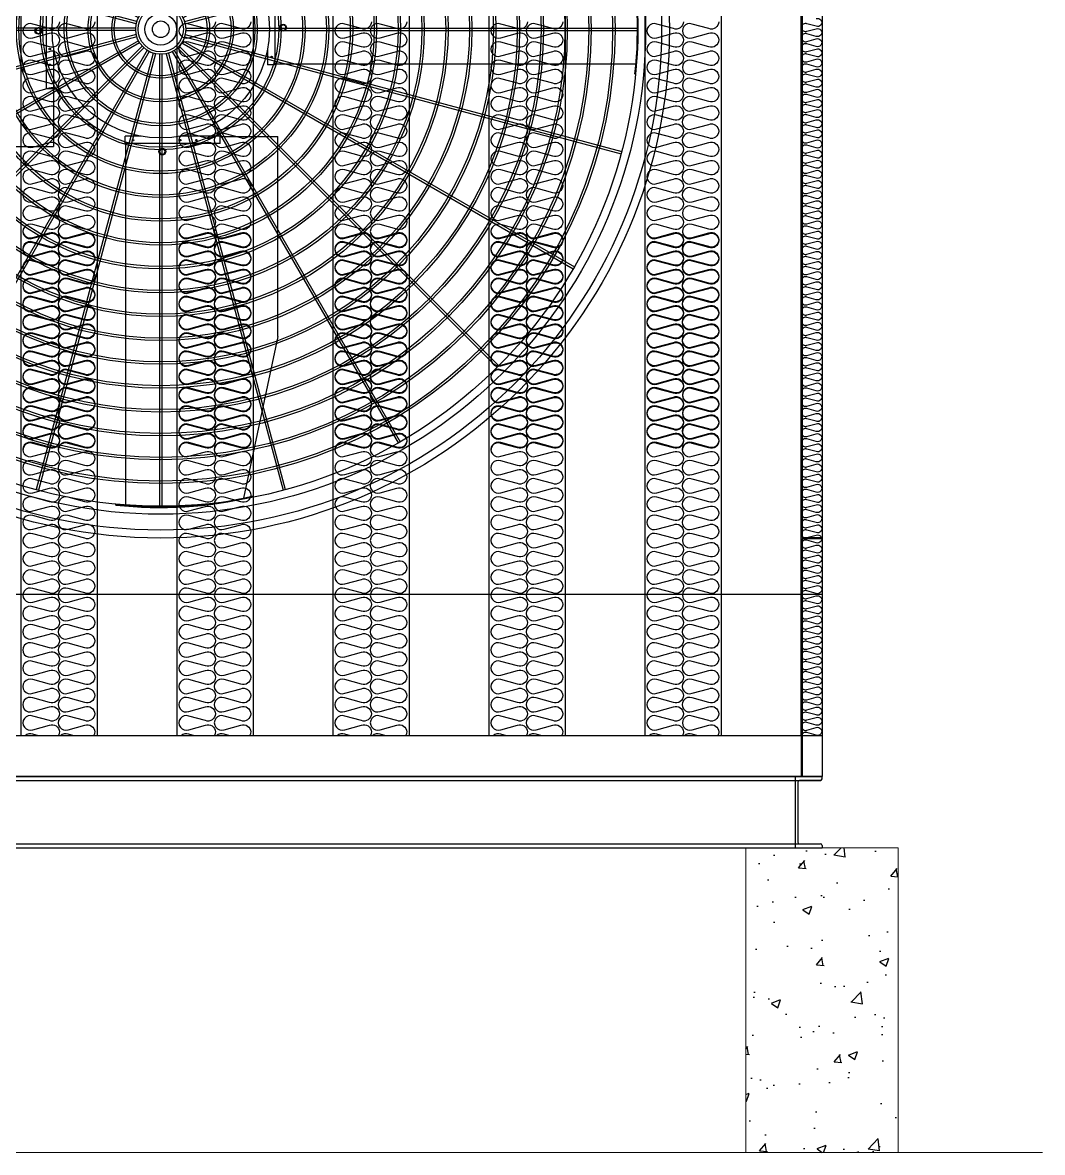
# Model space of a CAD drawing. Header units: millimetres. Extents: x 2376 to 31783, y 3878 to 24674.
# Drawn here: x 7445 to 9454, y 9331 to 11557 of the extents above; entities that cross this region are included whole.
import ezdxf

# ---------------------------------------------------------------- set-up
doc = ezdxf.new("R2010")
doc.units = ezdxf.units.MM
doc.linetypes.add('HIDDEN', pattern=[0.375, 0.25, -0.125])
for name, color, linetype in [('LINE', 7, 'Continuous'), ('SMS', 220, 'Continuous'), ('냉각탑', 4, 'Continuous'), ('냉각탑_찬넬방진', 1, 'Continuous')]:
    doc.layers.add(name, color=color, linetype=linetype)

# ---------------------------------------------------------------- blocks, each defined once
blk = doc.blocks.new('A$C1FB73ED1')
for p, q in [((1277, 1342.9), (1277, 2480)), ((1283, 1342.9), (1283, 2480)), ((1260.8, 1340), (966.5, 2438.3)), ((1266.6, 1341.6), (972.3, 2439.9)), ((1293.4, 1341.6), (1587.7, 2439.9)), ((1299.2, 1340), (1593.5, 2438.3)), ((1245.9, 1333), (677.4, 2317.7)), ((1251.1, 1336), (682.6, 2320.7)), ((1308.9, 1336), (1877.4, 2320.7)), ((1314.1, 1333), (1882.6, 2317.7)), ((1233.4, 1322.4), (429.4, 2126.4)), ((1237.6, 1326.6), (433.6, 2130.6)), ((1322.4, 1326.6), (2126.4, 2130.6)), ((1326.6, 1322.4), (2130.6, 2126.4)), ((1224, 1308.9), (239.3, 1877.4)), ((1227, 1314.1), (242.3, 1882.6)), ((1333, 1314.1), (2317.7, 1882.6)), ((1336, 1308.9), (2320.7, 1877.4)), ((1220, 1299.2), (121.7, 1593.5)), ((1340, 1299.2), (2438.3, 1593.5)), ((1218.4, 1293.4), (120.1, 1587.7)), ((1341.6, 1293.4), (2439.9, 1587.7)), ((1217.1, 1283), (80, 1283)), ((1342.9, 1283), (2480, 1283)), ((1217.1, 1277), (80, 1277)), ((1218.4, 1266.6), (120.1, 972.3)), ((1220, 1260.8), (121.7, 966.5)), ((1224, 1251.1), (239.3, 682.6)), ((1336, 1251.1), (2320.7, 682.6)), ((1340, 1260.8), (2438.3, 966.5)), ((1341.6, 1266.6), (2439.9, 972.3)), ((1342.9, 1277), (2480, 1277)), ((1227, 1245.9), (242.3, 677.4)), ((1233.4, 1237.6), (429.4, 433.6)), ((1237.6, 1233.4), (433.6, 429.4)), ((1245.9, 1227), (677.4, 242.3)), ((1251.1, 1224), (682.6, 239.3)), ((1308.9, 1224), (1877.4, 239.3)), ((1314.1, 1227), (1882.6, 242.3)), ((1322.4, 1233.4), (2126.4, 429.4)), ((1326.6, 1237.6), (2130.6, 433.6)), ((1333, 1245.9), (2317.7, 677.4)), ((1260.8, 1220), (966.5, 121.7)), ((1266.6, 1218.4), (972.3, 120.1)), ((1277, 1217.1), (1277, 80)), ((1283, 1217.1), (1283, 80)), ((1293.4, 1218.4), (1587.7, 120.1)), ((1299.2, 1220), (1593.5, 121.7))]:
    blk.add_line(p, q)
for radius in [1280, 1260, 1220, 1200]:
    blk.add_circle((1280, 1280), radius)
at = {"ltscale": 5}
for radius in [1143, 1137, 1083, 1077, 1023, 1017, 963, 957, 903, 897, 843, 837, 783, 777, 723, 717, 663, 657, 603, 597, 543, 537, 483, 477, 423, 417, 363, 357, 303, 297, 243, 237, 183, 177, 123, 117, 63, 57, 40, 21]:
    blk.add_circle((1280, 1280), radius, dxfattribs=at)
at = {"color": 7}
blk.add_circle((1280, 1280), 273.5, dxfattribs=at)
at = {"layer": 'LINE', "color": 7}
for p, q in [((1368.2, 2477.5), (1368.2, 1567)), ((985.2, 2053.4), (1071.5, 2459.4)), ((985.2, 2053.4), (985.2, 1550)), ((1130.8, 1567), (1369.4, 1567)), ((1130.8, 1567), (1369.4, 1567)), ((1130.8, 1567), (1130.8, 1549)), ((1130.8, 1567), (1130.8, 1549)), ((1369.4, 1567), (1369.4, 1549)), ((1369.4, 1567), (1369.4, 1549)), ((2111.5, 1574.8), (1550, 1574.8)), ((1550, 1429.2), (1550, 1574.8)), ((1550, 1429.2), (1550, 1574.8)), ((2111.5, 1574.8), (2457.5, 1488.5)), ((1130.8, 1550), (985.2, 1550)), ((1130.8, 1550), (985.2, 1550)), ((1130.8, 1549), (1230.5, 1549)), ((1130.8, 1549), (1230.5, 1549)), ((1329.5, 1549), (1369.4, 1549)), ((1329.5, 1549), (1369.4, 1549)), ((1549, 1429.2), (1549, 1329.5)), ((1549, 1429.2), (1549, 1329.5)), ((1567, 1429.2), (1549, 1429.2)), ((1567, 1429.2), (1549, 1429.2)), ((1567, 1429.2), (1567, 1190.6)), ((1567, 1429.2), (1567, 1190.6)), ((84.4, 1368.2), (993, 1368.2)), ((84.4, 1368.2), (993, 1368.2)), ((993, 1130.8), (993, 1369.4)), ((993, 1130.8), (993, 1369.4)), ((993, 1369.4), (1011, 1369.4)), ((993, 1369.4), (1011, 1369.4)), ((993, 1130.8), (993, 1369.4)), ((993, 1130.8), (993, 1369.4)), ((993, 1369.4), (1011, 1369.4)), ((993, 1369.4), (1011, 1369.4)), ((1011, 1329.5), (1011, 1369.4)), ((1011, 1329.5), (1011, 1369.4)), ((1011, 1329.5), (1011, 1369.4)), ((1011, 1329.5), (1011, 1369.4)), ((1011, 1130.8), (1011, 1230.5)), ((1011, 1130.8), (1011, 1230.5)), ((1011, 1130.8), (1011, 1230.5)), ((1011, 1130.8), (1011, 1230.5)), ((1549, 1230.5), (1549, 1190.6)), ((1549, 1230.5), (1549, 1190.6)), ((1567, 1190.6), (1549, 1190.6)), ((1567, 1190.6), (1549, 1190.6)), ((2475.6, 1191.8), (1567, 1191.8)), ((993, 1130.8), (1011, 1130.8)), ((993, 1130.8), (1011, 1130.8)), ((993, 1130.8), (1011, 1130.8)), ((993, 1130.8), (1011, 1130.8)), ((1010, 1130.8), (1010, 985.2)), ((1010, 1130.8), (1010, 985.2)), ((1010, 1130.8), (1010, 985.2)), ((1010, 1130.8), (1010, 985.2)), ((508.5, 985.2), (102.5, 1071.5)), ((1230.5, 1011), (1190.6, 1011)), ((1190.6, 993), (1190.6, 1011)), ((1230.5, 1011), (1190.6, 1011)), ((1190.6, 993), (1190.6, 1011)), ((1429.2, 1011), (1329.5, 1011)), ((1429.2, 1011), (1329.5, 1011)), ((1429.2, 993), (1429.2, 1011)), ((1429.2, 993), (1429.2, 1011)), ((1429.2, 1010), (1574.8, 1010)), ((1429.2, 1010), (1574.8, 1010)), ((1574.8, 506.6), (1574.8, 1010)), ((508.5, 985.2), (1010, 985.2)), ((508.5, 985.2), (1010, 985.2)), ((1429.2, 993), (1190.6, 993)), ((1429.2, 993), (1190.6, 993)), ((1191.8, 82.5), (1191.8, 993)), ((1574.8, 506.6), (1488.5, 100.6)), ((1512.8, 104.1), (1512.8, 106.1)), ((1166.8, 83), (1166.8, 85)), ((1393.2, 83), (1393.2, 85))]:
    blk.add_line(p, q, dxfattribs=at)
for points in [[(1272.3, 1594.4), (1268.5, 1587.9), (1272.3, 1581.4), (1279.8, 1581.4), (1283.5, 1587.9), (1279.8, 1594.4)], [(1272.3, 1594.4), (1268.5, 1587.9), (1272.3, 1581.4), (1279.8, 1581.4), (1283.5, 1587.9), (1279.8, 1594.4)], [(965.6, 1272.3), (972.1, 1268.5), (978.6, 1272.3), (978.6, 1279.8), (972.1, 1283.5), (965.6, 1279.8)], [(965.6, 1272.3), (972.1, 1268.5), (978.6, 1272.3), (978.6, 1279.8), (972.1, 1283.5), (965.6, 1279.8)], [(965.6, 1272.3), (972.1, 1268.5), (978.6, 1272.3), (978.6, 1279.8), (972.1, 1283.5), (965.6, 1279.8)], [(965.6, 1272.3), (972.1, 1268.5), (978.6, 1272.3), (978.6, 1279.8), (972.1, 1283.5), (965.6, 1279.8)], [(1594.4, 1287.7), (1587.9, 1291.5), (1581.4, 1287.7), (1581.4, 1280.2), (1587.9, 1276.5), (1594.4, 1280.2)], [(1594.4, 1287.7), (1587.9, 1291.5), (1581.4, 1287.7), (1581.4, 1280.2), (1587.9, 1276.5), (1594.4, 1280.2)], [(1287.7, 965.6), (1291.5, 972.1), (1287.7, 978.6), (1280.2, 978.6), (1276.5, 972.1), (1280.2, 965.6)], [(1287.7, 965.6), (1291.5, 972.1), (1287.7, 978.6), (1280.2, 978.6), (1276.5, 972.1), (1280.2, 965.6)]]:
    blk.add_lwpolyline(points, close=True, dxfattribs=at)
for centre, radius in [((1276, 1587.9), 8.5), ((1276, 1587.9), 8.5), ((1190.6, 1559), 2), ((1190.6, 1559), 2), ((1230.6, 1559), 2), ((1230.6, 1559), 2), ((1349.6, 1559), 2), ((1349.6, 1559), 2), ((1559, 1369.4), 2), ((1559, 1369.4), 2), ((1001, 1349.6), 2), ((1001, 1349.6), 2), ((1001, 1349.6), 2), ((1001, 1349.6), 2), ((1559, 1329.4), 2), ((1559, 1329.4), 2), ((972.1, 1276), 8.5), ((972.1, 1276), 8.5), ((972.1, 1276), 8.5), ((972.1, 1276), 8.5), ((1587.9, 1284), 8.5), ((1587.9, 1284), 8.5), ((1001, 1230.6), 2), ((1001, 1230.6), 2), ((1001, 1230.6), 2), ((1001, 1230.6), 2), ((1559, 1210.4), 2), ((1559, 1210.4), 2), ((1001, 1190.6), 2), ((1001, 1190.6), 2), ((1001, 1190.6), 2), ((1001, 1190.6), 2), ((1210.4, 1001), 2), ((1210.4, 1001), 2), ((1329.4, 1001), 2), ((1329.4, 1001), 2), ((1369.4, 1001), 2), ((1369.4, 1001), 2), ((1284, 972.1), 8.5), ((1284, 972.1), 8.5)]:
    blk.add_circle(centre, radius, dxfattribs=at)
for centre, radius, start, end in [((1280, 1483.4), 1000, 83.5007, 103.4595), ((1280, 1483.4), 998, 83.4876, 103.487), ((1481.5, 1280), 998, 353.4876, 13.487), ((1481.5, 1280), 1000, 353.5007, 13.4595), ((1078.5, 1280), 1000, 173.5007, 193.4595), ((1078.5, 1280), 998, 173.4876, 193.487), ((1280, 1076.6), 998, 263.4876, 283.487), ((1280, 1076.6), 1000, 263.5007, 283.4595)]:
    blk.add_arc(centre, radius, start, end, dxfattribs=at)
blk = doc.blocks.new('SP 200RT')
at = {"color": 7}
for p, q in [((-109298.6, -79919.9), (-109298.6, -82797.9)), ((-109148.6, -79919.9), (-109148.6, -82797.9))]:
    blk.add_line(p, q, dxfattribs=at)
blk.add_line((-109148.6, -82797.9), (-109298.6, -82797.9))
at = {"layer": 'SMS', "color": 5}
for points in [[(-109222.8, -81391.2, -0.524856), (-109242.3, -81404.7), (-109275.2, -81395.8, 1.449198), (-109275.2, -81422.6), (-109242.3, -81413.7, -0.524856), (-109222.8, -81427.1, -0.524856), (-109242.3, -81440.6), (-109275.2, -81431.7, 1.449198), (-109275.2, -81458.5), (-109242.3, -81449.6, -0.524856), (-109222.8, -81463.1, -0.524856), (-109242.3, -81476.5), (-109275.2, -81467.6, 1.449198), (-109275.2, -81494.4), (-109242.3, -81485.5, -0.524856), (-109222.8, -81499, -0.524856), (-109242.3, -81512.4), (-109275.2, -81503.5, 1.449198), (-109275.2, -81530.3), (-109242.3, -81521.4, -0.524856), (-109222.8, -81534.9, -0.524856), (-109242.3, -81548.3), (-109275.2, -81539.4, 1.449198), (-109275.2, -81566.3), (-109242.3, -81557.4, -0.524856), (-109222.8, -81570.8, -0.524856), (-109242.3, -81584.2), (-109275.2, -81575.3, 1.449198), (-109275.2, -81602.2), (-109242.3, -81593.3, -0.524856), (-109222.8, -81606.7, -0.524856), (-109242.3, -81620.1), (-109275.2, -81611.2, 1.449198), (-109275.2, -81638.1), (-109242.3, -81629.2, -0.524856), (-109222.8, -81642.6, -0.524856), (-109242.3, -81656), (-109275.2, -81647.1, 1.449198), (-109275.2, -81674), (-109242.3, -81665.1, -0.524856), (-109222.8, -81678.5, -0.524856), (-109242.3, -81691.9), (-109275.2, -81683, 1.449198), (-109275.2, -81709.9), (-109242.3, -81701, -0.524856), (-109222.8, -81714.4, -0.524856), (-109242.3, -81727.9), (-109275.2, -81718.9, 1.449198), (-109275.2, -81745.8), (-109242.3, -81736.9, -0.524856), (-109222.8, -81750.3, -0.524856), (-109242.3, -81763.8), (-109275.2, -81754.9, 1.449198), (-109275.2, -81781.7), (-109242.3, -81772.8, -0.524856), (-109222.8, -81786.2, -0.524856), (-109242.3, -81799.7), (-109275.2, -81790.8, 1.449198), (-109275.2, -81817.6), (-109242.3, -81808.7, -0.524856), (-109222.8, -81822.2, -0.524856), (-109242.3, -81835.6), (-109275.2, -81826.7, 1.449198), (-109275.2, -81853.5), (-109242.3, -81844.6, -0.524856), (-109222.8, -81858.1, -0.524856), (-109242.3, -81871.5), (-109275.2, -81862.6, 1.449198), (-109275.2, -81889.4), (-109242.3, -81880.5, -0.524856), (-109222.8, -81894, -0.524856), (-109242.3, -81907.4), (-109275.2, -81898.5, 1.449198), (-109275.2, -81925.4), (-109242.3, -81916.5, -0.524856), (-109222.8, -81929.9, -0.524856), (-109242.3, -81943.3), (-109275.2, -81934.4, 1.449198), (-109275.2, -81961.3), (-109242.3, -81952.4, -0.524856), (-109222.8, -81965.8, -0.524856), (-109242.3, -81979.2), (-109275.2, -81970.3, 1.449198), (-109275.2, -81997.2), (-109242.3, -81988.3, -0.524856), (-109222.8, -82001.7, -0.524856), (-109242.3, -82015.1), (-109275.2, -82006.2, 1.449198), (-109275.2, -82033.1), (-109242.3, -82024.2, -0.524856), (-109222.8, -82037.6, -0.524856), (-109242.3, -82051), (-109275.2, -82042.1, 1.449198), (-109275.2, -82069), (-109242.3, -82060.1, -0.524856), (-109222.8, -82073.5, -0.524856), (-109242.3, -82087), (-109275.2, -82078, 1.449198), (-109275.2, -82104.9), (-109242.3, -82096, -0.524856), (-109222.8, -82109.4, -0.524856), (-109242.3, -82122.9), (-109275.2, -82114, 1.449198), (-109275.2, -82140.8), (-109242.3, -82131.9, -0.524856), (-109222.8, -82145.3, -0.524856), (-109242.3, -82158.8), (-109275.2, -82149.9, 1.449198), (-109275.2, -82176.7), (-109242.3, -82167.8, -0.524856), (-109222.8, -82181.3, -0.524856), (-109242.3, -82194.7), (-109275.2, -82185.8, 0.440524), (-109294.1, -82195.3, 0.440524)], [(-109153.2, -81391.2, -0.524856), (-109172.6, -81404.7), (-109205.5, -81395.8, 1.449198), (-109205.5, -81422.6), (-109172.6, -81413.7, -0.524856), (-109153.2, -81427.1, -0.524856), (-109172.6, -81440.6), (-109205.5, -81431.7, 1.449198), (-109205.5, -81458.5), (-109172.6, -81449.6, -0.524856), (-109153.2, -81463.1, -0.524856), (-109172.6, -81476.5), (-109205.5, -81467.6, 1.449198), (-109205.5, -81494.4), (-109172.6, -81485.5, -0.524856), (-109153.2, -81499, -0.524856), (-109172.6, -81512.4), (-109205.5, -81503.5, 1.449198), (-109205.5, -81530.3), (-109172.6, -81521.4, -0.524856), (-109153.2, -81534.9, -0.524856), (-109172.6, -81548.3), (-109205.5, -81539.4, 1.449198), (-109205.5, -81566.3), (-109172.6, -81557.4, -0.524856), (-109153.2, -81570.8, -0.524856), (-109172.6, -81584.2), (-109205.5, -81575.3, 1.449198), (-109205.5, -81602.2), (-109172.6, -81593.3, -0.524856), (-109153.2, -81606.7, -0.524856), (-109172.6, -81620.1), (-109205.5, -81611.2, 1.449198), (-109205.5, -81638.1), (-109172.6, -81629.2, -0.524856), (-109153.2, -81642.6, -0.524856), (-109172.6, -81656), (-109205.5, -81647.1, 1.449198), (-109205.5, -81674), (-109172.6, -81665.1, -0.524856), (-109153.2, -81678.5, -0.524856), (-109172.6, -81691.9), (-109205.5, -81683, 1.449198), (-109205.5, -81709.9), (-109172.6, -81701, -0.524856), (-109153.2, -81714.4, -0.524856), (-109172.6, -81727.9), (-109205.5, -81718.9, 1.449198), (-109205.5, -81745.8), (-109172.6, -81736.9, -0.524856), (-109153.2, -81750.3, -0.524856), (-109172.6, -81763.8), (-109205.5, -81754.9, 1.449198), (-109205.5, -81781.7), (-109172.6, -81772.8, -0.524856), (-109153.2, -81786.2, -0.524856), (-109172.6, -81799.7), (-109205.5, -81790.8, 1.449198), (-109205.5, -81817.6), (-109172.6, -81808.7, -0.524856), (-109153.2, -81822.2, -0.524856), (-109172.6, -81835.6), (-109205.5, -81826.7, 1.449198), (-109205.5, -81853.5), (-109172.6, -81844.6, -0.524856), (-109153.2, -81858.1, -0.524856), (-109172.6, -81871.5), (-109205.5, -81862.6, 1.449198), (-109205.5, -81889.4), (-109172.6, -81880.5, -0.524856), (-109153.2, -81894, -0.524856), (-109172.6, -81907.4), (-109205.5, -81898.5, 1.449198), (-109205.5, -81925.4), (-109172.6, -81916.5, -0.524856), (-109153.2, -81929.9, -0.524856), (-109172.6, -81943.3), (-109205.5, -81934.4, 1.449198), (-109205.5, -81961.3), (-109172.6, -81952.4, -0.524856), (-109153.2, -81965.8, -0.524856), (-109172.6, -81979.2), (-109205.5, -81970.3, 1.449198), (-109205.5, -81997.2), (-109172.6, -81988.3, -0.524856), (-109153.2, -82001.7, -0.524856), (-109172.6, -82015.1), (-109205.5, -82006.2, 1.449198), (-109205.5, -82033.1), (-109172.6, -82024.2, -0.524856), (-109153.2, -82037.6, -0.524856), (-109172.6, -82051), (-109205.5, -82042.1, 1.449198), (-109205.5, -82069), (-109172.6, -82060.1, -0.524856), (-109153.2, -82073.5, -0.524856), (-109172.6, -82087), (-109205.5, -82078, 1.449198), (-109205.5, -82104.9), (-109172.6, -82096, -0.524856), (-109153.2, -82109.4, -0.524856), (-109172.6, -82122.9), (-109205.5, -82114, 1.449198), (-109205.5, -82140.8), (-109172.6, -82131.9, -0.524856), (-109153.2, -82145.3, -0.524856), (-109172.6, -82158.8), (-109205.5, -82149.9, 1.449198), (-109205.5, -82176.7), (-109172.6, -82167.8, -0.524856), (-109153.2, -82181.3, -0.524856), (-109172.6, -82194.7), (-109205.5, -82185.8, 0.440524), (-109224.5, -82195.3, 0.440524)], [(-109294.2, -81806.4, 0.446849), (-109275.2, -81816.2), (-109242.3, -81807.3, -0.524856), (-109222.8, -81820.8, -0.524856), (-109242.3, -81834.2), (-109275.2, -81825.3, 1.449198), (-109275.2, -81852.2), (-109242.3, -81843.3, -0.524856), (-109222.8, -81856.7, -0.524856), (-109242.3, -81870.1), (-109275.2, -81861.2, 1.449198), (-109275.2, -81888.1), (-109242.3, -81879.2, -0.524856), (-109222.8, -81892.6, -0.524856), (-109242.3, -81906), (-109275.2, -81897.1, 1.449198), (-109275.2, -81924), (-109242.3, -81915.1, -0.524856), (-109222.8, -81928.5, -0.524856), (-109242.3, -81941.9), (-109275.2, -81933, 1.449198), (-109275.2, -81959.9), (-109242.3, -81951, -0.524856), (-109222.8, -81964.4, -0.524856), (-109242.3, -81977.8), (-109275.2, -81968.9, 1.449198), (-109275.2, -81995.8), (-109242.3, -81986.9, -0.524856), (-109222.8, -82000.3, -0.524856), (-109242.3, -82013.8), (-109275.2, -82004.8, 1.449198), (-109275.2, -82031.7), (-109242.3, -82022.8, -0.524856), (-109222.8, -82036.2, -0.524856), (-109242.3, -82049.7), (-109275.2, -82040.8, 1.449198), (-109275.2, -82067.6), (-109242.3, -82058.7, -0.524856), (-109222.8, -82072.1, -0.524856), (-109242.3, -82085.6), (-109275.2, -82076.7, 1.449198), (-109275.2, -82103.5), (-109242.3, -82094.6, -0.524856), (-109222.8, -82108.1, -0.524856), (-109242.3, -82121.5), (-109275.2, -82112.6, 1.449198), (-109275.2, -82139.4), (-109242.3, -82130.5, -0.524856), (-109222.8, -82144, -0.524856), (-109242.3, -82157.4), (-109275.2, -82148.5, 1.449198), (-109275.2, -82175.3), (-109242.3, -82166.4, -0.524856), (-109222.8, -82179.9, -0.524856), (-109242.3, -82193.3), (-109275.2, -82184.4, 1.449198), (-109275.2, -82211.3), (-109242.3, -82202.4, -0.524856), (-109222.8, -82215.8, -0.524856), (-109242.3, -82229.2), (-109275.2, -82220.3, 1.449198), (-109275.2, -82247.2), (-109242.3, -82238.3, -0.524856), (-109222.8, -82251.7, -0.524856), (-109242.3, -82265.1), (-109275.2, -82256.2, 1.449198), (-109275.2, -82283.1), (-109242.3, -82274.2, -0.524856), (-109222.8, -82287.6, -0.524856), (-109242.3, -82301), (-109275.2, -82292.1, 1.449198), (-109275.2, -82319), (-109242.3, -82310.1, -0.524856), (-109222.8, -82323.5, -0.524856), (-109242.3, -82336.9), (-109275.2, -82328, 1.449198), (-109275.2, -82354.9), (-109242.3, -82346, -0.524856), (-109222.8, -82359.4, -0.524856), (-109242.3, -82372.9), (-109275.2, -82363.9, 1.449198), (-109275.2, -82390.8), (-109242.3, -82381.9, -0.524856), (-109222.8, -82395.3, -0.524856), (-109242.3, -82408.8), (-109275.2, -82399.9, 1.449198), (-109275.2, -82426.7), (-109242.3, -82417.8, -0.524856), (-109222.8, -82431.2, -0.524856), (-109242.3, -82444.7), (-109275.2, -82435.8, 1.449198), (-109275.2, -82462.6), (-109242.3, -82453.7, -0.524856), (-109222.8, -82467.2, -0.524856), (-109242.3, -82480.6), (-109275.2, -82471.7, 1.449198), (-109275.2, -82498.5), (-109242.3, -82489.6, -0.524856), (-109222.8, -82503.1, -0.524856), (-109242.3, -82516.5), (-109275.2, -82507.6, 1.449198), (-109275.2, -82534.4), (-109242.3, -82525.5, -0.524856), (-109222.8, -82539, -0.524856), (-109242.3, -82552.4), (-109275.2, -82543.5, 1.449198), (-109275.2, -82570.4), (-109242.3, -82561.5, -0.524856), (-109222.8, -82574.9, -0.524856), (-109242.3, -82588.3), (-109275.2, -82579.4, 1.449198), (-109275.2, -82606.3), (-109242.3, -82597.4, -0.524856), (-109222.8, -82610.8, -0.524856), (-109242.3, -82624.2), (-109275.2, -82615.3, 1.449198), (-109275.2, -82642.2), (-109242.3, -82633.3, -0.524856), (-109222.8, -82646.7, -0.524856), (-109242.3, -82660.1), (-109275.2, -82651.2, 1.449198), (-109275.2, -82678.1), (-109242.3, -82669.2, -0.524856), (-109222.8, -82682.6, -0.524856), (-109242.3, -82696), (-109275.2, -82687.1, 1.449198), (-109275.2, -82714), (-109242.3, -82705.1, -0.524856), (-109222.8, -82718.5, -0.524856), (-109242.3, -82732), (-109275.2, -82723, 1.449198), (-109275.2, -82749.9), (-109242.3, -82741, -0.524856), (-109222.8, -82754.4, -0.524856), (-109242.3, -82767.9), (-109275.2, -82759, 1.449198), (-109275.2, -82785.8), (-109242.3, -82776.9, -0.524856), (-109222.8, -82790.3, -0.1385), (-109224.9, -82797.9, -0.1385)], [(-109224.5, -81806.4, 0.446849), (-109205.5, -81816.2), (-109172.6, -81807.3, -0.524856), (-109153.2, -81820.8, -0.524856), (-109172.6, -81834.2), (-109205.5, -81825.3, 1.449198), (-109205.5, -81852.2), (-109172.6, -81843.3, -0.524856), (-109153.2, -81856.7, -0.524856), (-109172.6, -81870.1), (-109205.5, -81861.2, 1.449198), (-109205.5, -81888.1), (-109172.6, -81879.2, -0.524856), (-109153.2, -81892.6, -0.524856), (-109172.6, -81906), (-109205.5, -81897.1, 1.449198), (-109205.5, -81924), (-109172.6, -81915.1, -0.524856), (-109153.2, -81928.5, -0.524856), (-109172.6, -81941.9), (-109205.5, -81933, 1.449198), (-109205.5, -81959.9), (-109172.6, -81951, -0.524856), (-109153.2, -81964.4, -0.524856), (-109172.6, -81977.8), (-109205.5, -81968.9, 1.449198), (-109205.5, -81995.8), (-109172.6, -81986.9, -0.524856), (-109153.2, -82000.3, -0.524856), (-109172.6, -82013.8), (-109205.5, -82004.8, 1.449198), (-109205.5, -82031.7), (-109172.6, -82022.8, -0.524856), (-109153.2, -82036.2, -0.524856), (-109172.6, -82049.7), (-109205.5, -82040.8, 1.449198), (-109205.5, -82067.6), (-109172.6, -82058.7, -0.524856), (-109153.2, -82072.1, -0.524856), (-109172.6, -82085.6), (-109205.5, -82076.7, 1.449198), (-109205.5, -82103.5), (-109172.6, -82094.6, -0.524856), (-109153.2, -82108.1, -0.524856), (-109172.6, -82121.5), (-109205.5, -82112.6, 1.449198), (-109205.5, -82139.4), (-109172.6, -82130.5, -0.524856), (-109153.2, -82144, -0.524856), (-109172.6, -82157.4), (-109205.5, -82148.5, 1.449198), (-109205.5, -82175.3), (-109172.6, -82166.4, -0.524856), (-109153.2, -82179.9, -0.524856), (-109172.6, -82193.3), (-109205.5, -82184.4, 1.449198), (-109205.5, -82211.3), (-109172.6, -82202.4, -0.524856), (-109153.2, -82215.8, -0.524856), (-109172.6, -82229.2), (-109205.5, -82220.3, 1.449198), (-109205.5, -82247.2), (-109172.6, -82238.3, -0.524856), (-109153.2, -82251.7, -0.524856), (-109172.6, -82265.1), (-109205.5, -82256.2, 1.449198), (-109205.5, -82283.1), (-109172.6, -82274.2, -0.524856), (-109153.2, -82287.6, -0.524856), (-109172.6, -82301), (-109205.5, -82292.1, 1.449198), (-109205.5, -82319), (-109172.6, -82310.1, -0.524856), (-109153.2, -82323.5, -0.524856), (-109172.6, -82336.9), (-109205.5, -82328, 1.449198), (-109205.5, -82354.9), (-109172.6, -82346, -0.524856), (-109153.2, -82359.4, -0.524856), (-109172.6, -82372.9), (-109205.5, -82363.9, 1.449198), (-109205.5, -82390.8), (-109172.6, -82381.9, -0.524856), (-109153.2, -82395.3, -0.524856), (-109172.6, -82408.8), (-109205.5, -82399.9, 1.449198), (-109205.5, -82426.7), (-109172.6, -82417.8, -0.524856), (-109153.2, -82431.2, -0.524856), (-109172.6, -82444.7), (-109205.5, -82435.8, 1.449198), (-109205.5, -82462.6), (-109172.6, -82453.7, -0.524856), (-109153.2, -82467.2, -0.524856), (-109172.6, -82480.6), (-109205.5, -82471.7, 1.449198), (-109205.5, -82498.5), (-109172.6, -82489.6, -0.524856), (-109153.2, -82503.1, -0.524856), (-109172.6, -82516.5), (-109205.5, -82507.6, 1.449198), (-109205.5, -82534.4), (-109172.6, -82525.5, -0.524856), (-109153.2, -82539, -0.524856), (-109172.6, -82552.4), (-109205.5, -82543.5, 1.449198), (-109205.5, -82570.4), (-109172.6, -82561.5, -0.524856), (-109153.2, -82574.9, -0.524856), (-109172.6, -82588.3), (-109205.5, -82579.4, 1.449198), (-109205.5, -82606.3), (-109172.6, -82597.4, -0.524856), (-109153.2, -82610.8, -0.524856), (-109172.6, -82624.2), (-109205.5, -82615.3, 1.449198), (-109205.5, -82642.2), (-109172.6, -82633.3, -0.524856), (-109153.2, -82646.7, -0.524856), (-109172.6, -82660.1), (-109205.5, -82651.2, 1.449198), (-109205.5, -82678.1), (-109172.6, -82669.2, -0.524856), (-109153.2, -82682.6, -0.524856), (-109172.6, -82696), (-109205.5, -82687.1, 1.449198), (-109205.5, -82714), (-109172.6, -82705.1, -0.524856), (-109153.2, -82718.5, -0.524856), (-109172.6, -82732), (-109205.5, -82723, 1.449198), (-109205.5, -82749.9), (-109172.6, -82741, -0.524856), (-109153.2, -82754.4, -0.524856), (-109172.6, -82767.9), (-109205.5, -82759, 1.449198), (-109205.5, -82785.8), (-109172.6, -82776.9, -0.524856), (-109153.2, -82790.3, -0.1385), (-109155.3, -82797.9, -0.1385)], [(-109275.2, -82185.8, 1.449198), (-109275.2, -82212.6), (-109242.3, -82203.7, -0.524856), (-109222.8, -82217.2, -0.524856), (-109242.3, -82230.6), (-109275.2, -82221.7, 0.54148), (-109294.6, -82235.9, 0.54148)], [(-109205.5, -82185.8, 1.449198), (-109205.5, -82212.6), (-109172.6, -82203.7, -0.524856), (-109153.2, -82217.2, -0.524856), (-109172.6, -82230.6), (-109205.5, -82221.7, 0.54148), (-109225, -82235.9, 0.54148)], [(-109264.1, -82797.9), (-109275.2, -82794.9, 0.287554), (-109290.1, -82797.9)], [(-109194.5, -82797.9), (-109205.5, -82794.9, 0.287554), (-109220.5, -82797.9)]]:
    blk.add_lwpolyline(points, format="xyb", dxfattribs=at)
blk = doc.blocks.new('3')
at = {"color": 7}
for p, q in [((8978.3, 13071.8), (8978.3, 10151.8)), ((9020.3, 13071.8), (9020.3, 10071.8)), ((9020.3, 10151.8), (6320.3, 10151.8)), ((6320.3, 10071.8), (8175.3, 10071.8)), ((9020.3, 10071.8), (8175.3, 10071.8)), ((9020.3, 10071.8), (8175.3, 10071.8))]:
    blk.add_line(p, q, dxfattribs=at)
for p, q in [((9020.3, 13071.8), (9020.3, 10071.8)), ((8980.7, 12704.3), (8980.7, 10542.5)), ((9020, 12704.3), (9020, 10542.5)), ((8978.8, 10570.6), (8978.8, 10542.5)), ((8980.7, 10542.5), (9020, 10542.5)), ((8980.7, 10540.6), (9020, 10540.6)), ((8980.7, 10540.6), (8980.7, 10071.8)), ((9020, 10540.6), (9020, 10261.2)), ((9020, 10540.6), (9020, 10071.8)), ((6361.5, 10430.9), (9020, 10430.9)), ((8978.8, 10167.5), (8978.8, 10430.9)), ((8978.8, 10165.6), (8978.8, 10071.8)), ((6320.3, 10071.8), (8175.3, 10071.8)), ((9020, 10071.8), (6321.2, 10071.8)), ((9020, 10071.8), (6361.5, 10071.8)), ((8288.1, 10071.8), (7446.2, 10071.8)), ((9020.3, 10071.8), (8175.3, 10071.8)), ((8175.3, 10071.8), (9020.3, 10071.8)), ((9020, 10071.8), (8290, 10071.8)), ((9020, 10071.8), (8980.7, 10071.8)), ((9020, 10071.8), (8980.7, 10071.8))]:
    blk.add_line(p, q)
at = {"ltscale": 500}
blk.add_lwpolyline([(6320.3, 13071.8), (9020, 13071.8), (9020, 10071.8), (6320.3, 10071.8)], close=True, dxfattribs=at)
at = {"layer": 'SMS', "color": 5}
for points in [[(9008.5, 11564.6, -1.449198), (9008.5, 11549.6), (8990.2, 11554.6, 0.524856), (8979.4, 11547.1, 0.524856), (8990.2, 11539.7), (9008.5, 11544.6, -1.449198), (9008.5, 11529.7), (8990.2, 11534.6, 0.524856), (8979.4, 11527.2, 0.524856), (8990.2, 11519.7), (9008.5, 11524.7, -1.449198), (9008.5, 11509.7), (8990.2, 11514.7, 0.524856), (8979.4, 11507.2, 0.524856), (8990.2, 11499.8), (9008.5, 11504.7, -1.449198), (9008.5, 11489.8), (8990.2, 11494.7, 0.524856), (8979.4, 11487.3, 0.524856), (8990.2, 11479.8), (9008.5, 11484.8, -1.449198), (9008.5, 11469.8), (8990.2, 11474.8, 0.524856), (8979.4, 11467.3, 0.524856), (8990.2, 11459.9), (9008.5, 11464.8, -1.449198), (9008.5, 11449.9), (8990.2, 11454.8, 0.524856), (8979.4, 11447.4, 0.524856), (8990.2, 11439.9), (9008.5, 11444.9, -1.449198), (9008.5, 11429.9), (8990.2, 11434.9, 0.524856), (8979.4, 11427.4, 0.524856), (8990.2, 11420), (9008.5, 11424.9, -1.449198), (9008.5, 11410), (8990.2, 11414.9, 0.524856), (8979.4, 11407.5, 0.524856), (8990.2, 11400), (9008.5, 11405, -1.449198), (9008.5, 11390), (8990.2, 11395, 0.524856), (8979.4, 11387.5, 0.524856), (8990.2, 11380.1), (9008.5, 11385, -1.449198), (9008.5, 11370.1), (8990.2, 11375, 0.524856), (8979.4, 11367.6, 0.524856), (8990.2, 11360.1), (9008.5, 11365.1, -1.449198), (9008.5, 11350.1), (8990.2, 11355.1, 0.524856), (8979.4, 11347.6, 0.417249), (8987.5, 11339.6)], [(9019.1, 11355.6, -0.446849), (9008.5, 11350.1), (8990.2, 11355.1, 0.524856), (8979.4, 11347.6, 0.524856), (8990.2, 11340.2), (9008.5, 11345.1, -1.449198), (9008.5, 11330.2), (8990.2, 11335.1, 0.524856), (8979.4, 11327.7, 0.524856), (8990.2, 11320.2), (9008.5, 11325.2, -1.449198), (9008.5, 11310.2), (8990.2, 11315.2, 0.524856), (8979.4, 11307.7, 0.524856), (8990.2, 11300.3), (9008.5, 11305.2, -1.449198), (9008.5, 11290.3), (8990.2, 11295.2, 0.524856), (8979.4, 11287.8, 0.524856), (8990.2, 11280.3), (9008.5, 11285.3, -1.449198), (9008.5, 11270.3), (8990.2, 11275.3, 0.524856), (8979.4, 11267.8, 0.524856), (8990.2, 11260.4), (9008.5, 11265.3, -1.449198), (9008.5, 11250.4), (8990.2, 11255.3, 0.524856), (8979.4, 11247.9, 0.524856), (8990.2, 11240.4), (9008.5, 11245.4, -1.449198), (9008.5, 11230.4), (8990.2, 11235.4, 0.524856), (8979.4, 11227.9, 0.524856), (8990.2, 11220.5), (9008.5, 11225.4, -1.449198), (9008.5, 11210.5), (8990.2, 11215.4, 0.524856), (8979.4, 11208, 0.524856), (8990.2, 11200.5), (9008.5, 11205.5, -1.449198), (9008.5, 11190.5), (8990.2, 11195.5, 0.524856), (8979.4, 11188, 0.524856), (8990.2, 11180.6), (9008.5, 11185.5, -1.449198), (9008.5, 11170.6), (8990.2, 11175.5, 0.524856), (8979.4, 11168.1, 0.524856), (8990.2, 11160.6), (9008.5, 11165.6, -1.449198), (9008.5, 11150.6), (8990.2, 11155.6, 0.524856), (8979.4, 11148.1, 0.524856), (8990.2, 11140.7), (9008.5, 11145.6, -1.449198), (9008.5, 11130.7), (8990.2, 11135.6, 0.524856), (8979.4, 11128.2, 0.524856), (8990.2, 11120.7), (9008.5, 11125.7, -1.449198), (9008.5, 11110.7), (8990.2, 11115.7, 0.524856), (8979.4, 11108.2, 0.524856), (8990.2, 11100.8), (9008.5, 11105.7, -1.449198), (9008.5, 11090.8), (8990.2, 11095.7, 0.524856), (8979.4, 11088.3, 0.524856), (8990.2, 11080.8), (9008.5, 11085.8, -1.449198), (9008.5, 11070.8), (8990.2, 11075.8, 0.524856), (8979.4, 11068.3, 0.524856), (8990.2, 11060.9), (9008.5, 11065.8, -1.449198), (9008.5, 11050.9), (8990.2, 11055.8, 0.524856), (8979.4, 11048.4, 0.524856), (8990.2, 11040.9), (9008.5, 11045.9, -1.449198), (9008.5, 11030.9), (8990.2, 11035.9, 0.524856), (8979.4, 11028.4, 0.524856), (8990.2, 11021), (9008.5, 11025.9, -1.449198), (9008.5, 11011), (8990.2, 11015.9, 0.524856), (8979.4, 11008.5, 0.524856), (8990.2, 11001), (9008.5, 11006, -1.449198), (9008.5, 10991), (8990.2, 10996, 0.524856), (8979.4, 10988.5, 0.524856), (8990.2, 10981.1), (9008.5, 10986, -1.449198), (9008.5, 10971.1), (8990.2, 10976, 0.524856), (8979.4, 10968.6, 0.524856), (8990.2, 10961.1), (9008.5, 10966.1, -1.449198), (9008.5, 10951.1), (8990.2, 10956.1, 0.524856), (8979.4, 10948.6, 0.524856), (8990.2, 10941.2), (9008.5, 10946.1, -1.449198), (9008.5, 10931.2), (8990.2, 10936.1, 0.524856), (8979.4, 10928.7, 0.524856), (8990.2, 10921.2), (9008.5, 10926.2, -1.449198), (9008.5, 10911.2), (8990.2, 10916.2, 0.524856), (8979.4, 10908.7, 0.524856), (8990.2, 10901.3), (9008.5, 10906.2, -1.449198), (9008.5, 10891.3), (8990.2, 10896.2, 0.524856), (8979.4, 10888.8, 0.524856), (8990.2, 10881.3), (9008.5, 10886.3, -1.449198), (9008.5, 10871.3), (8990.2, 10876.3, 0.524856), (8979.4, 10868.8, 0.524856), (8990.2, 10861.4), (9008.5, 10866.3, -1.449198), (9008.5, 10851.4), (8990.2, 10856.3, 0.524856), (8979.4, 10848.9, 0.524856), (8990.2, 10841.4), (9008.5, 10846.4, -1.449198), (9008.5, 10831.4), (8990.2, 10836.4, 0.524856), (8979.4, 10828.9, 0.524856), (8990.2, 10821.5), (9008.5, 10826.4, -1.449198), (9008.5, 10811.5), (8990.2, 10816.4, 0.524856), (8979.4, 10809, 0.524856), (8990.2, 10801.5), (9008.5, 10806.5, -1.449198), (9008.5, 10791.5), (8990.2, 10796.5, 0.524856), (8979.4, 10789, 0.524856), (8990.2, 10781.6), (9008.5, 10786.5, -1.449198), (9008.5, 10771.6), (8990.2, 10776.5, 0.524856), (8979.4, 10769.1, 0.417249), (8987.5, 10761.1)], [(9019.1, 10777, -0.446849), (9008.5, 10771.6), (8990.2, 10776.5, 0.524856), (8979.4, 10769.1, 0.524856), (8990.2, 10761.6), (9008.5, 10766.6, -1.449198), (9008.5, 10751.6), (8990.2, 10756.6, 0.524856), (8979.4, 10749.1, 0.524856), (8990.2, 10741.7), (9008.5, 10746.6, -1.449198), (9008.5, 10731.7), (8990.2, 10736.6, 0.524856), (8979.4, 10729.2, 0.524856), (8990.2, 10721.7), (9008.5, 10726.7, -1.449198), (9008.5, 10711.7), (8990.2, 10716.7, 0.524856), (8979.4, 10709.2, 0.524856), (8990.2, 10701.8), (9008.5, 10706.7, -1.449198), (9008.5, 10691.8), (8990.2, 10696.7, 0.524856), (8979.4, 10689.3, 0.524856), (8990.2, 10681.8), (9008.5, 10686.8, -1.449198), (9008.5, 10671.8), (8990.2, 10676.8, 0.524856), (8979.4, 10669.3, 0.524856), (8990.2, 10661.9), (9008.5, 10666.8, -1.449198), (9008.5, 10651.9), (8990.2, 10656.8, 0.524856), (8979.4, 10649.4, 0.524856), (8990.2, 10641.9), (9008.5, 10646.9, -1.449198), (9008.5, 10631.9), (8990.2, 10636.9, 0.524856), (8979.4, 10629.4, 0.524856), (8990.2, 10622), (9008.5, 10626.9, -1.449198), (9008.5, 10612), (8990.2, 10616.9, 0.524856), (8979.4, 10609.5, 0.524856), (8990.2, 10602), (9008.5, 10607, -1.449198), (9008.5, 10592), (8990.2, 10597, 0.524856), (8979.4, 10589.5, 0.524856), (8990.2, 10582.1), (9008.5, 10587, -1.449198), (9008.5, 10572.1), (8990.2, 10577, 0.524856), (8979.4, 10569.6, 0.524856), (8990.2, 10562.1), (9008.5, 10567.1, -1.449198), (9008.5, 10552.1), (8990.2, 10557.1, 0.524856), (8979.4, 10549.6, 0.524856), (8990.2, 10542.2), (9008.5, 10547.1, -1.449198), (9008.5, 10532.2), (8990.2, 10537.1, 0.524856), (8979.4, 10529.7, 0.524856), (8990.2, 10522.2), (9008.5, 10527.2, -1.449198), (9008.5, 10512.2), (8990.2, 10517.2, 0.524856), (8979.4, 10509.7, 0.524856), (8990.2, 10502.3), (9008.5, 10507.2, -1.449198), (9008.5, 10492.3), (8990.2, 10497.2, 0.524856), (8979.4, 10489.8, 0.524856), (8990.2, 10482.3), (9008.5, 10487.3, -1.449198), (9008.5, 10472.3), (8990.2, 10477.3, 0.524856), (8979.4, 10469.8, 0.524856), (8990.2, 10462.4), (9008.5, 10467.3, -1.449198), (9008.5, 10452.4), (8990.2, 10457.3, 0.524856), (8979.4, 10449.9, 0.524856), (8990.2, 10442.4), (9008.5, 10447.4, -1.449198), (9008.5, 10432.4), (8990.2, 10437.4, 0.524856), (8979.4, 10429.9, 0.524856), (8990.2, 10422.5), (9008.5, 10427.4, -1.449198), (9008.5, 10412.5), (8990.2, 10417.4, 0.524856), (8979.4, 10410, 0.524856), (8990.2, 10402.5), (9008.5, 10407.5, -1.449198), (9008.5, 10392.5), (8990.2, 10397.5, 0.524856), (8979.4, 10390, 0.524856), (8990.2, 10382.6), (9008.5, 10387.5, -1.449198), (9008.5, 10372.6), (8990.2, 10377.5, 0.524856), (8979.4, 10370.1, 0.524856), (8990.2, 10362.6), (9008.5, 10367.6, -1.449198), (9008.5, 10352.6), (8990.2, 10357.6, 0.524856), (8979.4, 10350.1, 0.524856), (8990.2, 10342.7), (9008.5, 10347.6, -1.449198), (9008.5, 10332.7), (8990.2, 10337.6, 0.524856), (8979.4, 10330.2, 0.524856), (8990.2, 10322.7), (9008.5, 10327.7, -1.449198), (9008.5, 10312.7), (8990.2, 10317.7, 0.524856), (8979.4, 10310.2, 0.524856), (8990.2, 10302.8), (9008.5, 10307.7, -1.449198), (9008.5, 10292.8), (8990.2, 10297.7, 0.524856), (8979.4, 10290.3, 0.524856), (8990.2, 10282.8), (9008.5, 10287.8, -1.449198), (9008.5, 10272.8), (8990.2, 10277.8, 0.524856), (8979.4, 10270.3, 0.524856), (8990.2, 10262.9), (9008.5, 10267.8, -1.449198), (9008.5, 10252.9), (8990.2, 10257.8, 0.524856), (8979.4, 10250.4, 0.524856), (8990.2, 10242.9), (9008.5, 10247.9, -1.449198), (9008.5, 10232.9), (8990.2, 10237.9, 0.524856), (8979.4, 10230.4, 0.524856), (8990.2, 10223), (9008.5, 10227.9, -1.449198), (9008.5, 10213), (8990.2, 10217.9, 0.524856), (8979.4, 10210.5, 0.524856), (8990.2, 10203), (9008.5, 10208, -1.449198), (9008.5, 10193), (8990.2, 10198, 0.524856), (8979.4, 10190.5, 0.417249), (8987.5, 10182.5)], [(9019.1, 10198.5, -0.446849), (9008.5, 10193), (8990.2, 10198, 0.524856), (8979.4, 10190.5, 0.524856), (8990.2, 10183.1), (9008.5, 10188, -1.449198), (9008.5, 10173.1), (8990.2, 10178, 0.524856), (8979.4, 10170.6, 0.524856), (8990.2, 10163.1), (9008.5, 10168.1, -1.449198), (9008.5, 10153.1), (8990.2, 10158.1, 0.476486), (8979.5, 10151.8, 0.476486)]]:
    blk.add_lwpolyline(points, format="xyb", dxfattribs=at)
at = {"layer": '냉각탑', "ltscale": 30}
blk.add_line((6321.2, 10071.8), (9020, 10071.8), dxfattribs=at)
at = {"layer": '냉각탑', "color": 6, "linetype": 'HIDDEN'}
for p, q in [((8176.6, 10071.8), (7557.7, 10071.8)), ((8152.8, 10071.8), (7581.5, 10071.8)), ((9020, 10071.8), (8755.7, 10071.8))]:
    blk.add_line(p, q, dxfattribs=at)
at = {"layer": '냉각탑_찬넬방진', "ltscale": 30}
for p, q in [((6321.2, 10071.8), (8832.8, 10071.8)), ((6321.2, 10071.8), (8832.8, 10071.8)), ((6373.2, 10063.9), (9016.9, 10063.9)), ((6321.2, 9931.2), (9020, 9931.2)), ((6321.2, 9931.2), (9020, 9931.2)), ((6373.2, 9939.2), (9016.9, 9939.2))]:
    blk.add_line(p, q, dxfattribs=at)
at = {"layer": '냉각탑_찬넬방진', "ltscale": 150}
for p, q in [((9020, 10071.8), (8967.1, 10071.8)), ((9020, 10071.8), (8967.1, 10071.8)), ((9020, 10071.8), (8967.1, 10071.8)), ((8967.1, 10071.8), (8967.1, 9931.2)), ((9020, 10071.8), (8967.1, 10071.8)), ((8972.4, 10060.7), (8972.4, 9942.3)), ((9016.9, 10063.9), (8975.6, 10063.9)), ((9016.9, 10063.9), (8975.6, 10063.9)), ((9020, 10067.1), (9020, 10071.8)), ((9020, 10067.1), (9020, 10071.8)), ((8967.1, 9931.2), (9020, 9931.2)), ((8975.6, 9939.2), (9016.9, 9939.2)), ((9020, 9936), (9020, 9931.2))]:
    blk.add_line(p, q, dxfattribs=at)
for centre, start, end in [((8975.6, 10060.7), 90, 180), ((8975.6, 10060.7), 90, 180), ((9016.9, 10067.1), 270, 0), ((9016.9, 10067.1), 270, 0), ((8975.6, 9942.3), 180, 270), ((9016.9, 9936), 0, 90)]:
    blk.add_arc(centre, 3.18, start, end, dxfattribs=at)
for p in [(116740.2, 92949.7), (117047.6, 92949.7), (117354.9, 92949.7), (117662.2, 92949.7), (117969.6, 92949.7)]:
    blk.add_blockref('SP 200RT', p)
at = {"layer": '냉각탑', "xscale": 0.7829768747821867, "yscale": 0.7829768747821867, "zscale": 0.7829768747821867}
blk.add_blockref('A$C1FB73ED1', (6714.9, 10541.5), dxfattribs=at)

msp = doc.modelspace()

# ---------------------------------------------------------------- hatches: boundary and pattern name
h = msp.add_hatch()
h.set_pattern_fill('AR-CONC', color=4)
h.set_pattern_definition([(50, (-859206.9, -338408.72), (182.18467, -15.939086), [19.05, -209.55]), (355, (-859206.9, -338408.72), (-35.24342, 191.056845), [15.24, -167.640584]), (100.451445, (-859191.73, -338410.05), (146.941247, 175.117752), [16.19001, -178.090245]), (46.1842, (-859206.9, -338357.92), (271.07904, -42.04233), [28.575, -314.325]), (96.635558, (-859184.32, -338361.42), (237.404134, 247.426125), [24.28502, -267.13561]), (351.18415, (-859206.9, -338357.92), (237.40413, 247.426125), [22.85997, -251.45973]), (21, (-859181.5, -338370.62), (151.614391, -102.265198), [19.05, -209.55]), (326, (-859181.5, -338370.62), (61.80203, 184.187966), [15.24, -167.64]), (71.451445, (-859168.87, -338379.14), (213.41642, 81.92277), [16.19001, -178.089938]), (37.5, (-859206.91, -338408.72), (3.0886033, 84.555039), [0, -165.608, 0, -170.18, 0, -168.275]), (7.5, (-859206.91, -338408.72), (66.8196625, 100.180575), [0, -97.028, 0, -161.798, 0, -64.135]), (327.5, (-859263.55, -338408.72), (135.590595, -5.728744), [0, -63.5, 0, -198.12, 0, -262.89]), (317.5, (-859288.95, -338408.72), (148.129181, 25.426491), [0, -82.55, 0, -131.572, 0, -186.69])])
h.paths.add_polyline_path([(8870, 9931.2), (9170, 9931.2), (9170, 9331.2), (8870, 9331.2)])

# ---------------------------------------------------------------- linework, layer by layer
at = {"lineweight": 5}
msp.add_line((5887.7, 9331.2), (9454, 9331.2), dxfattribs=at)
msp.add_lwpolyline([(9170, 9331.2), (9170, 9931.2), (8870, 9931.2), (8870, 9331.2)], dxfattribs=at)

# ---------------------------------------------------------------- block references
msp.add_blockref('3', (0, 0))

doc.saveas('drawing.dxf')
